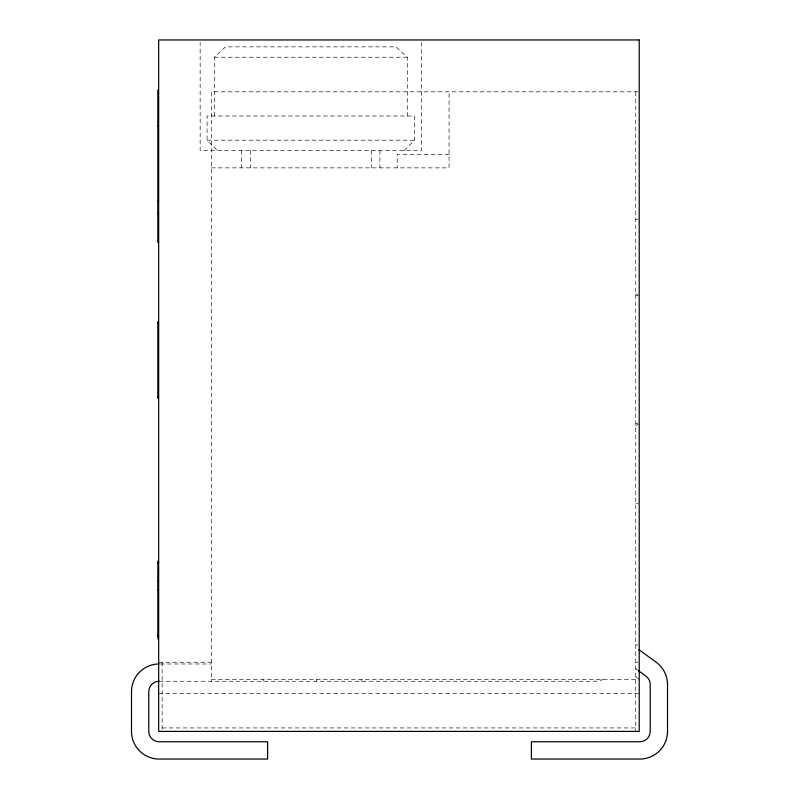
<?xml version="1.0" encoding="UTF-8"?>
<svg xmlns="http://www.w3.org/2000/svg" width="799" height="799" viewBox="0 0 799 799"><rect width="100%" height="100%" fill="white"/><g stroke="black" fill="none" stroke-linecap="round" stroke-linejoin="round"><path stroke-width="0.6" stroke-dasharray="4 3" d="M404.124 150.582L414.501 140.205L414.501 116.005L207.071 116.005L207.071 140.205L217.438 150.582M214.292 116.005L214.292 57.238L225.538 46.861L396.034 46.861L407.28 57.238L407.28 116.005M635.764 425.697L638.351 424.199M214.292 57.238L407.28 57.238M638.061 91.805L211.326 91.805L211.326 681.267M207.071 140.205L414.501 140.205M449.068 154.407L397.213 154.407L397.213 167.87M211.326 167.87L449.068 167.87L449.068 91.805M635.764 219.725L638.061 219.725M635.764 295.78L638.061 295.78M635.764 423.7L638.061 423.7M635.764 503.22L638.061 503.22M635.764 644.963L638.061 644.963M158.661 662.251L211.326 662.251M635.764 662.251L638.061 662.251M160.399 663.979L211.326 663.979M211.326 679.53L638.061 679.53M159.161 681.267L593.417 681.267A27.655 27.655 0 0 0 603.035 679.53M158.661 693.362L639.22 693.362M162.127 727.939L635.764 727.939M635.764 293.792L638.351 295.28M635.764 668.753L637.612 670.091M635.764 676.653L639.22 679.53M635.764 91.805L635.764 731.395M421.413 42.437L421.413 150.582L200.15 150.582L200.15 42.437M379.924 150.582L379.924 167.87M371.285 150.582L371.285 167.87M361.707 679.53L361.707 681.267M316.764 679.53L316.764 681.267M263.181 679.53L263.181 681.267M250.277 150.582L250.277 167.87M241.638 150.582L241.638 167.87M162.127 662.251L162.127 731.395"/><path stroke-width="1.2" d="M157.803 125.813L158.661 125.813M157.803 200.919L158.661 200.919M157.803 213.213L158.661 213.213M158.661 242.397L157.803 242.397L157.803 89.977M157.803 323.255L158.661 323.255M157.803 396.733L158.661 396.733M157.803 562.686L158.661 562.686M157.803 580.803L158.661 580.803M157.803 590.151L158.661 590.151M157.803 636.164L158.661 636.164M158.661 638.741L157.803 638.741L157.803 561.078M638.671 649.497L656.099 662.161A27.655 27.655 0 0 1 667.505 684.533L667.505 731.395A27.655 27.655 0 0 1 639.839 759.05L531.395 759.05L531.395 741.762L639.839 741.762A10.367 10.367 0 0 0 650.216 731.395L650.216 684.533A10.367 10.367 0 0 0 645.942 676.144L638.541 670.77M157.803 321.607L157.803 398.341M159.161 681.267A10.367 10.367 0 0 0 148.784 691.634L148.784 731.395A10.367 10.367 0 0 0 159.161 741.762L267.615 741.762L267.615 759.05L159.161 759.05A27.655 27.655 0 0 1 131.495 731.395L131.495 691.634A27.655 27.655 0 0 1 159.161 663.979M639.22 39.95L158.661 39.95L158.661 731.395L639.22 731.395L639.22 39.95"/></g></svg>
